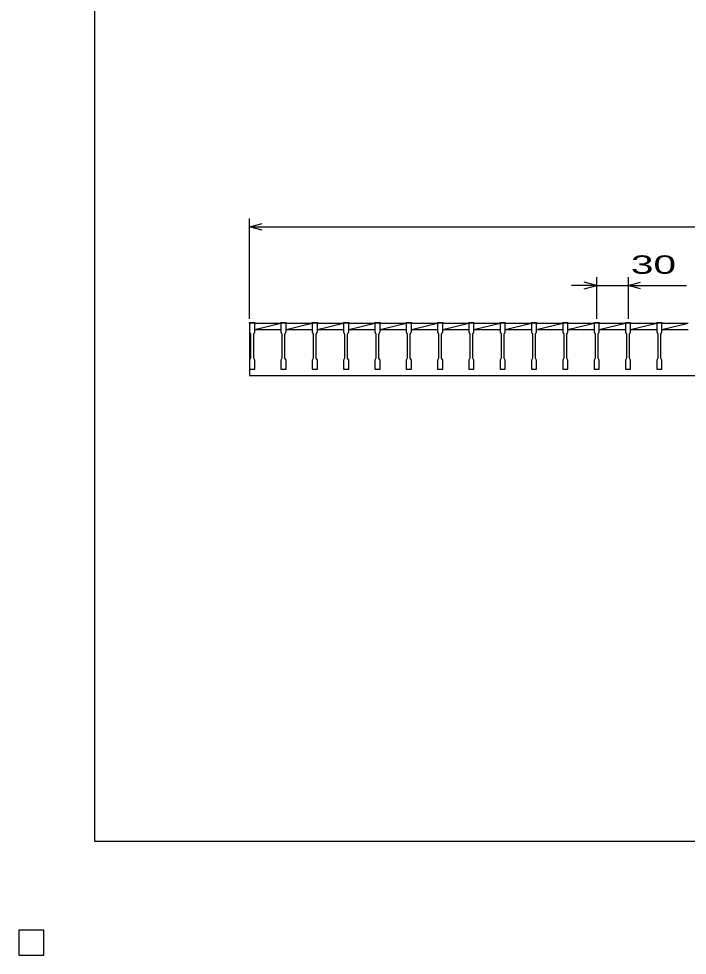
# Model space of a CAD drawing. Units: millimetres, scale not verified. Extents: x -1456 to 1385, y -1026 to 843.
# Drawn here: x -1456 to -816, y -1026 to -130 of the extents above; entities that cross this region are included whole.
import ezdxf
from ezdxf.enums import TextEntityAlignment as Align

# ---------------------------------------------------------------- set-up
doc = ezdxf.new("R2010")
doc.units = ezdxf.units.MM
doc.header["$LTSCALE"] = 8
for name, color, linetype, lineweight in [('0_2', 150, 'Continuous', 25), ('16', 3, 'Continuous', 25), ('22', 4, 'Continuous', 25), ('24', 2, 'Continuous', 25), ('32', 4, 'Continuous', 25)]:
    doc.layers.add(name, color=color, linetype=linetype, lineweight=lineweight)
doc.styles.add('ベクトル', font='')
doc.styles.get('ベクトル').set_extended_font_data('ベクトル')

msp = doc.modelspace()

# ---------------------------------------------------------------- linework, layer by layer
at = {"layer": '0_2'}
for p, q in [((-1383.2, -917.2), (-1383.2, 842.8)), ((1384.8, -917.2), (-1383.2, -917.2)), ((-1432, -1002), (-1456, -1002)), ((-1456, -1002), (-1456, -1026)), ((-1432, -1002), (-1456, -1002)), ((-1456, -1002), (-1456, -1026)), ((-1432, -1002), (-1456, -1002)), ((-1456, -1002), (-1456, -1026)), ((-1432, -1002), (-1456, -1002)), ((-1456, -1002), (-1456, -1026)), ((-1432, -1002), (-1456, -1002)), ((-1456, -1002), (-1456, -1026)), ((-1432, -1026), (-1432, -1002)), ((-1432, -1026), (-1432, -1002)), ((-1432, -1026), (-1432, -1002)), ((-1432, -1026), (-1432, -1002)), ((-1432, -1026), (-1432, -1002)), ((-1456, -1026), (-1432, -1026)), ((-1456, -1026), (-1432, -1026)), ((-1456, -1026), (-1432, -1026)), ((-1456, -1026), (-1432, -1026)), ((-1456, -1026), (-1432, -1026))]:
    msp.add_line(p, q, dxfattribs=at)
at = {"layer": '16'}
for p, q in [((-1235, -421), (-1235, -420.3)), ((-1235, -420.3), (-1230, -420.3)), ((-1235, -421), (-1235, -429.5)), ((-1230, -421), (-1235, -421)), ((-1235, -421), (-1235, -471)), ((-1230, -420.3), (-1230, -421)), ((-1230, -429.5), (-1230, -421)), ((-1230, -421), (-1205, -421)), ((-1230, -427), (-1205, -421)), ((-1205, -421), (-1205, -420.3)), ((-1205, -420.3), (-1200, -420.3)), ((-1205, -421), (-1205, -429.5)), ((-1200, -421), (-1205, -421)), ((-1200, -420.3), (-1200, -421)), ((-1200, -429.5), (-1200, -421)), ((-1200, -421), (-1175, -421)), ((-1200, -427), (-1175, -421)), ((-1175, -421), (-1175, -420.3)), ((-1175, -420.3), (-1170, -420.3)), ((-1175, -421), (-1175, -429.5)), ((-1170, -421), (-1175, -421)), ((-1170, -420.3), (-1170, -421)), ((-1170, -429.5), (-1170, -421)), ((-1170, -421), (-1145, -421)), ((-1170, -427), (-1145, -421)), ((-1145, -421), (-1145, -420.3)), ((-1145, -420.3), (-1140, -420.3)), ((-1145, -421), (-1145, -429.5)), ((-1140, -421), (-1145, -421)), ((-1140, -420.3), (-1140, -421)), ((-1140, -429.5), (-1140, -421)), ((-1140, -421), (-1115, -421)), ((-1140, -427), (-1115, -421)), ((-1115, -421), (-1115, -420.3)), ((-1115, -420.3), (-1110, -420.3)), ((-1115, -421), (-1115, -429.5)), ((-1110, -421), (-1115, -421)), ((-1110, -420.3), (-1110, -421)), ((-1110, -429.5), (-1110, -421)), ((-1110, -421), (-1085, -421)), ((-1110, -427), (-1085, -421)), ((-1085, -421), (-1085, -420.3)), ((-1085, -420.3), (-1080, -420.3)), ((-1085, -421), (-1085, -429.5)), ((-1080, -421), (-1085, -421)), ((-1080, -420.3), (-1080, -421)), ((-1080, -429.5), (-1080, -421)), ((-1080, -421), (-1055, -421)), ((-1080, -427), (-1055, -421)), ((-1055, -421), (-1055, -420.3)), ((-1055, -420.3), (-1050, -420.3)), ((-1055, -421), (-1055, -429.5)), ((-1050, -421), (-1055, -421)), ((-1050, -420.3), (-1050, -421)), ((-1050, -429.5), (-1050, -421)), ((-1050, -421), (-1025, -421)), ((-1050, -427), (-1025, -421)), ((-1025, -421), (-1025, -420.3)), ((-1025, -420.3), (-1020, -420.3)), ((-1025, -421), (-1025, -429.5)), ((-1020, -421), (-1025, -421)), ((-1020, -420.3), (-1020, -421)), ((-1020, -429.5), (-1020, -421)), ((-1020, -421), (-995, -421)), ((-1020, -427), (-995, -421)), ((-995, -421), (-995, -420.3)), ((-995, -420.3), (-990, -420.3)), ((-995, -421), (-995, -429.5)), ((-990, -421), (-995, -421)), ((-990, -420.3), (-990, -421)), ((-990, -429.5), (-990, -421)), ((-990, -421), (-965, -421)), ((-990, -427), (-965, -421)), ((-965, -421), (-965, -420.3)), ((-965, -420.3), (-960, -420.3)), ((-965, -421), (-965, -429.5)), ((-960, -421), (-965, -421)), ((-960, -420.3), (-960, -421)), ((-960, -429.5), (-960, -421)), ((-960, -421), (-935, -421)), ((-960, -427), (-935, -421)), ((-935, -421), (-935, -420.3)), ((-935, -420.3), (-930, -420.3)), ((-935, -421), (-935, -429.5)), ((-930, -421), (-935, -421)), ((-930, -420.3), (-930, -421)), ((-930, -429.5), (-930, -421)), ((-930, -421), (-905, -421)), ((-930, -427), (-905, -421)), ((-905, -421), (-905, -420.3)), ((-905, -420.3), (-900, -420.3)), ((-905, -421), (-905, -429.5)), ((-900, -421), (-905, -421)), ((-900, -420.3), (-900, -421)), ((-900, -429.5), (-900, -421)), ((-900, -421), (-875, -421)), ((-900, -427), (-875, -421)), ((-875, -421), (-875, -420.3)), ((-875, -420.3), (-870, -420.3)), ((-875, -421), (-875, -429.5)), ((-870, -421), (-875, -421)), ((-870, -420.3), (-870, -421)), ((-870, -429.5), (-870, -421)), ((-870, -421), (-845, -421)), ((-870, -427), (-845, -421)), ((-845, -421), (-845, -420.3)), ((-845, -420.3), (-840, -420.3)), ((-845, -421), (-845, -429.5)), ((-840, -421), (-845, -421)), ((-840, -420.3), (-840, -421)), ((-840, -429.5), (-840, -421)), ((-840, -421), (-815, -421)), ((-840, -427), (-815, -421)), ((-1235, -429.5), (-1234, -431.5)), ((-1231, -431.5), (-1230, -429.5)), ((-1230, -427), (-1205, -427)), ((-1205, -429.5), (-1204, -431.5)), ((-1201, -431.5), (-1200, -429.5)), ((-1200, -427), (-1175, -427)), ((-1175, -429.5), (-1174, -431.5)), ((-1171, -431.5), (-1170, -429.5)), ((-1170, -427), (-1145, -427)), ((-1145, -429.5), (-1144, -431.5)), ((-1141, -431.5), (-1140, -429.5)), ((-1140, -427), (-1115, -427)), ((-1115, -429.5), (-1114, -431.5)), ((-1111, -431.5), (-1110, -429.5)), ((-1110, -427), (-1085, -427)), ((-1085, -429.5), (-1084, -431.5)), ((-1081, -431.5), (-1080, -429.5)), ((-1080, -427), (-1055, -427)), ((-1055, -429.5), (-1054, -431.5)), ((-1051, -431.5), (-1050, -429.5)), ((-1050, -427), (-1025, -427)), ((-1025, -429.5), (-1024, -431.5)), ((-1021, -431.5), (-1020, -429.5)), ((-1020, -427), (-995, -427)), ((-995, -429.5), (-994, -431.5)), ((-991, -431.5), (-990, -429.5)), ((-990, -427), (-965, -427)), ((-965, -429.5), (-964, -431.5)), ((-961, -431.5), (-960, -429.5)), ((-960, -427), (-935, -427)), ((-935, -429.5), (-934, -431.5)), ((-931, -431.5), (-930, -429.5)), ((-930, -427), (-905, -427)), ((-905, -429.5), (-904, -431.5)), ((-901, -431.5), (-900, -429.5)), ((-900, -427), (-875, -427)), ((-875, -429.5), (-874, -431.5)), ((-871, -431.5), (-870, -429.5)), ((-870, -427), (-845, -427)), ((-845, -429.5), (-844, -431.5)), ((-841, -431.5), (-840, -429.5)), ((-840, -427), (-815, -427)), ((-1234, -431.5), (-1234, -454.5)), ((-1231, -454.5), (-1231, -431.5)), ((-1204, -431.5), (-1204, -454.5)), ((-1201, -454.5), (-1201, -431.5)), ((-1174, -431.5), (-1174, -454.5)), ((-1171, -454.5), (-1171, -431.5)), ((-1144, -431.5), (-1144, -454.5)), ((-1141, -454.5), (-1141, -431.5)), ((-1114, -431.5), (-1114, -454.5)), ((-1111, -454.5), (-1111, -431.5)), ((-1084, -431.5), (-1084, -454.5)), ((-1081, -454.5), (-1081, -431.5)), ((-1054, -431.5), (-1054, -454.5)), ((-1051, -454.5), (-1051, -431.5)), ((-1024, -431.5), (-1024, -454.5)), ((-1021, -454.5), (-1021, -431.5)), ((-994, -431.5), (-994, -454.5)), ((-991, -454.5), (-991, -431.5)), ((-964, -431.5), (-964, -454.5)), ((-961, -454.5), (-961, -431.5)), ((-934, -431.5), (-934, -454.5)), ((-931, -454.5), (-931, -431.5)), ((-904, -431.5), (-904, -454.5)), ((-901, -454.5), (-901, -431.5)), ((-874, -431.5), (-874, -454.5)), ((-871, -454.5), (-871, -431.5)), ((-844, -431.5), (-844, -454.5)), ((-841, -454.5), (-841, -431.5)), ((-1234, -454.5), (-1235, -456.5)), ((-1235, -456.5), (-1235, -465)), ((-1230, -456.5), (-1231, -454.5)), ((-1230, -465), (-1230, -456.5)), ((-1204, -454.5), (-1205, -456.5)), ((-1205, -456.5), (-1205, -465)), ((-1200, -456.5), (-1201, -454.5)), ((-1200, -465), (-1200, -456.5)), ((-1174, -454.5), (-1175, -456.5)), ((-1175, -456.5), (-1175, -465)), ((-1170, -456.5), (-1171, -454.5)), ((-1170, -465), (-1170, -456.5)), ((-1144, -454.5), (-1145, -456.5)), ((-1145, -456.5), (-1145, -465)), ((-1140, -456.5), (-1141, -454.5)), ((-1140, -465), (-1140, -456.5)), ((-1114, -454.5), (-1115, -456.5)), ((-1115, -456.5), (-1115, -465)), ((-1110, -456.5), (-1111, -454.5)), ((-1110, -465), (-1110, -456.5)), ((-1084, -454.5), (-1085, -456.5)), ((-1085, -456.5), (-1085, -465)), ((-1080, -456.5), (-1081, -454.5)), ((-1080, -465), (-1080, -456.5)), ((-1054, -454.5), (-1055, -456.5)), ((-1055, -456.5), (-1055, -465)), ((-1050, -456.5), (-1051, -454.5)), ((-1050, -465), (-1050, -456.5)), ((-1024, -454.5), (-1025, -456.5)), ((-1025, -456.5), (-1025, -465)), ((-1020, -456.5), (-1021, -454.5)), ((-1020, -465), (-1020, -456.5)), ((-994, -454.5), (-995, -456.5)), ((-995, -456.5), (-995, -465)), ((-990, -456.5), (-991, -454.5)), ((-990, -465), (-990, -456.5)), ((-964, -454.5), (-965, -456.5)), ((-965, -456.5), (-965, -465)), ((-960, -456.5), (-961, -454.5)), ((-960, -465), (-960, -456.5)), ((-934, -454.5), (-935, -456.5)), ((-935, -456.5), (-935, -465)), ((-930, -456.5), (-931, -454.5)), ((-930, -465), (-930, -456.5)), ((-904, -454.5), (-905, -456.5)), ((-905, -456.5), (-905, -465)), ((-900, -456.5), (-901, -454.5)), ((-900, -465), (-900, -456.5)), ((-874, -454.5), (-875, -456.5)), ((-875, -456.5), (-875, -465)), ((-870, -456.5), (-871, -454.5)), ((-870, -465), (-870, -456.5)), ((-844, -454.5), (-845, -456.5)), ((-845, -456.5), (-845, -465)), ((-840, -456.5), (-841, -454.5)), ((-840, -465), (-840, -456.5)), ((-1235, -465), (-1230, -465)), ((-1205, -465), (-1200, -465)), ((-1175, -465), (-1170, -465)), ((-1145, -465), (-1140, -465)), ((-1115, -465), (-1110, -465)), ((-1085, -465), (-1080, -465)), ((-1055, -465), (-1050, -465)), ((-1025, -465), (-1020, -465)), ((-995, -465), (-990, -465)), ((-965, -465), (-960, -465)), ((-935, -465), (-930, -465)), ((-905, -465), (-900, -465)), ((-875, -465), (-870, -465)), ((-845, -465), (-840, -465)), ((-1235, -471), (-240, -471)), ((-1432, -1002), (-1456, -1002)), ((-1456, -1002), (-1456, -1026)), ((-1432, -1002), (-1456, -1002)), ((-1456, -1002), (-1456, -1026)), ((-1432, -1002), (-1456, -1002)), ((-1456, -1002), (-1456, -1026)), ((-1432, -1002), (-1456, -1002)), ((-1456, -1002), (-1456, -1026)), ((-1432, -1002), (-1456, -1002)), ((-1456, -1002), (-1456, -1026)), ((-1432, -1026), (-1432, -1002)), ((-1432, -1026), (-1432, -1002)), ((-1432, -1026), (-1432, -1002)), ((-1432, -1026), (-1432, -1002)), ((-1432, -1026), (-1432, -1002)), ((-1456, -1026), (-1432, -1026)), ((-1456, -1026), (-1432, -1026)), ((-1456, -1026), (-1432, -1026)), ((-1456, -1026), (-1432, -1026)), ((-1456, -1026), (-1432, -1026))]:
    msp.add_line(p, q, dxfattribs=at)
at = {"layer": '22'}
for p, q in [((-1235, -417), (-1235, -321)), ((-1235, -329), (-1223, -325.8)), ((-1223, -332.2), (-1235, -329)), ((-1235, -329), (-240, -329)), ((-902.5, -385), (-926.5, -385)), ((-902.5, -385), (-914.5, -381.8)), ((-914.5, -388.2), (-902.5, -385)), ((-902.5, -417), (-902.5, -377)), ((-902.5, -385), (-872.5, -385)), ((-872.5, -377), (-872.5, -417)), ((-872.5, -385), (-860.5, -381.8)), ((-860.5, -388.2), (-872.5, -385)), ((-872.5, -385), (-816.5, -385))]:
    msp.add_line(p, q, dxfattribs=at)
at = {"layer": '22', "color": 2}
for p, q in [((-1432, -1002), (-1456, -1002)), ((-1456, -1002), (-1456, -1026)), ((-1432, -1002), (-1456, -1002)), ((-1456, -1002), (-1456, -1026)), ((-1432, -1002), (-1456, -1002)), ((-1456, -1002), (-1456, -1026)), ((-1432, -1026), (-1432, -1002)), ((-1432, -1026), (-1432, -1002)), ((-1432, -1026), (-1432, -1002)), ((-1456, -1026), (-1432, -1026)), ((-1456, -1026), (-1432, -1026)), ((-1456, -1026), (-1432, -1026))]:
    msp.add_line(p, q, dxfattribs=at)
at = {"layer": '24', "color": 4}
for p, q in [((-1432, -1002), (-1456, -1002)), ((-1456, -1002), (-1456, -1026)), ((-1432, -1002), (-1456, -1002)), ((-1456, -1002), (-1456, -1026)), ((-1432, -1002), (-1456, -1002)), ((-1456, -1002), (-1456, -1026)), ((-1432, -1026), (-1432, -1002)), ((-1432, -1026), (-1432, -1002)), ((-1432, -1026), (-1432, -1002)), ((-1456, -1026), (-1432, -1026)), ((-1456, -1026), (-1432, -1026)), ((-1456, -1026), (-1432, -1026))]:
    msp.add_line(p, q, dxfattribs=at)
at = {"layer": '32'}
for p, q in [((-1432, -1002), (-1456, -1002)), ((-1456, -1002), (-1456, -1026)), ((-1432, -1002), (-1456, -1002)), ((-1456, -1002), (-1456, -1026)), ((-1432, -1002), (-1456, -1002)), ((-1456, -1002), (-1456, -1026)), ((-1432, -1002), (-1456, -1002)), ((-1456, -1002), (-1456, -1026)), ((-1432, -1002), (-1456, -1002)), ((-1456, -1002), (-1456, -1026)), ((-1432, -1026), (-1432, -1002)), ((-1432, -1026), (-1432, -1002)), ((-1432, -1026), (-1432, -1002)), ((-1432, -1026), (-1432, -1002)), ((-1432, -1026), (-1432, -1002)), ((-1456, -1026), (-1432, -1026)), ((-1456, -1026), (-1432, -1026)), ((-1456, -1026), (-1432, -1026)), ((-1456, -1026), (-1432, -1026)), ((-1456, -1026), (-1432, -1026))]:
    msp.add_line(p, q, dxfattribs=at)

# ---------------------------------------------------------------- texts
at = {"layer": '22', "color": 2, "style": 'ベクトル', "width": 1.65}
msp.add_text(' 30 ', height=17.6, dxfattribs=at).set_placement((-880.5, -365), align=Align.MIDDLE_LEFT)

doc.saveas('drawing.dxf')
